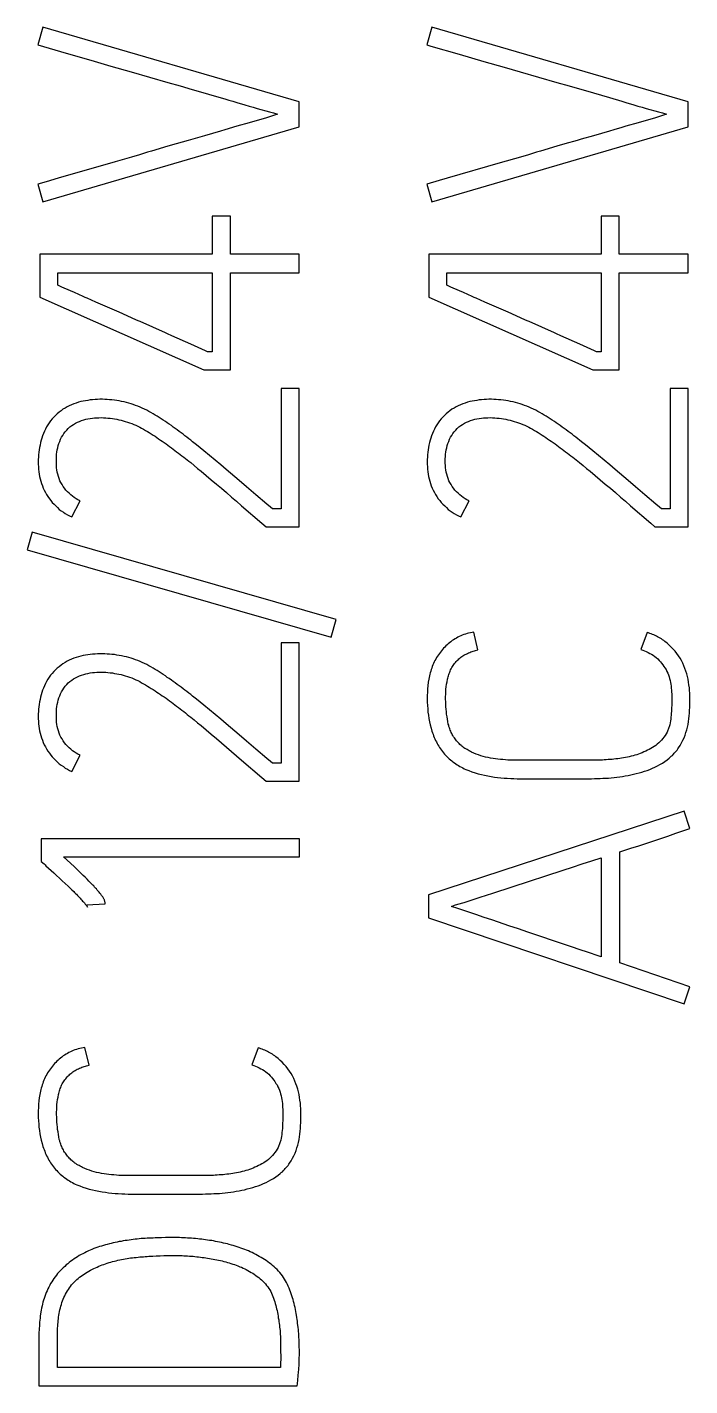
# Model space of a CAD drawing. Extents: x 0 to 594, y 0 to 420.
# Drawn here: x 414.3 to 419.41, y 275.76 to 286.23 of the extents above; entities that cross this region are included whole.
import ezdxf

# ---------------------------------------------------------------- set-up
doc = ezdxf.new("R2010")
doc.units = 0
doc.header["$LTSCALE"] = 32.67
doc.layers.add('15500_BACK_LABELING', color=7, linetype='CONTINUOUS')

msp = doc.modelspace()

# ---------------------------------------------------------------- linework, layer by layer
at = {"layer": '15500_BACK_LABELING', "color": 7, "linetype": 'CONTINUOUS'}
for p, q in [((414.42, 286.228), (414.381, 286.092)), ((416.395, 285.654), (414.42, 286.228)), ((417.42, 286.228), (417.381, 286.092)), ((419.395, 285.654), (417.42, 286.228)), ((414.381, 286.092), (414.6, 286.028)), ((414.6, 286.028), (414.788, 285.973)), ((417.631, 286.019), (417.819, 285.964)), ((414.788, 285.973), (414.944, 285.928)), ((414.944, 285.928), (415.101, 285.883)), ((415.101, 285.883), (415.383, 285.803)), ((417.819, 285.964), (417.976, 285.919)), ((417.976, 285.919), (418.101, 285.883)), ((418.101, 285.883), (418.383, 285.803)), ((415.383, 285.803), (415.477, 285.776)), ((415.477, 285.776), (415.571, 285.749)), ((418.383, 285.803), (418.477, 285.776)), ((418.477, 285.776), (418.54, 285.758)), ((415.571, 285.749), (415.634, 285.731)), ((415.634, 285.731), (415.697, 285.712)), ((415.697, 285.712), (415.759, 285.694)), ((418.54, 285.758), (418.603, 285.74)), ((418.603, 285.74), (418.665, 285.722)), ((418.665, 285.722), (418.728, 285.703)), ((418.728, 285.703), (418.79, 285.685)), ((416.395, 285.46), (416.395, 285.654)), ((419.395, 285.46), (419.395, 285.654)), ((414.42, 284.883), (416.395, 285.46)), ((416.01, 285.492), (415.916, 285.465)), ((416.072, 285.51), (416.01, 285.492)), ((416.135, 285.528), (416.072, 285.51)), ((417.42, 284.883), (419.395, 285.46)), ((419.072, 285.51), (419.01, 285.492)), ((419.135, 285.528), (419.072, 285.51)), ((415.54, 285.356), (415.446, 285.329)), ((415.227, 285.264), (415.164, 285.245)), ((415.258, 285.273), (415.227, 285.264)), ((415.383, 285.31), (415.258, 285.273)), ((415.446, 285.329), (415.383, 285.31)), ((418.227, 285.264), (418.164, 285.245)), ((418.258, 285.273), (418.227, 285.264)), ((418.383, 285.31), (418.258, 285.273)), ((418.446, 285.329), (418.383, 285.31)), ((414.976, 285.191), (414.538, 285.064)), ((415.102, 285.227), (414.976, 285.191)), ((415.164, 285.245), (415.102, 285.227)), ((417.945, 285.182), (417.538, 285.064)), ((418.102, 285.227), (417.945, 285.182)), ((418.164, 285.245), (418.102, 285.227)), ((414.444, 285.037), (414.381, 285.019)), ((414.538, 285.064), (414.444, 285.037)), ((417.475, 285.046), (417.381, 285.019)), ((417.538, 285.064), (417.475, 285.046)), ((414.381, 285.019), (414.42, 284.883)), ((417.381, 285.019), (417.42, 284.883)), ((415.865, 284.772), (415.726, 284.772)), ((415.726, 284.772), (415.726, 284.478)), ((415.865, 284.478), (415.865, 284.772)), ((418.865, 284.772), (418.726, 284.772)), ((418.726, 284.772), (418.726, 284.478)), ((418.865, 284.478), (418.865, 284.772)), ((415.726, 284.478), (414.395, 284.478)), ((414.395, 284.478), (414.395, 284.148)), ((416.395, 284.478), (415.865, 284.478)), ((416.395, 284.336), (416.395, 284.478)), ((418.726, 284.478), (417.395, 284.478)), ((417.395, 284.478), (417.395, 284.148)), ((419.395, 284.478), (418.865, 284.478)), ((419.395, 284.336), (419.395, 284.478)), ((414.534, 284.336), (415.726, 284.336)), ((414.534, 284.239), (414.534, 284.336)), ((415.726, 284.336), (415.726, 283.726)), ((415.865, 284.336), (416.395, 284.336)), ((415.865, 283.587), (415.865, 284.336)), ((417.534, 284.336), (418.726, 284.336)), ((417.534, 284.239), (417.534, 284.336)), ((418.726, 284.336), (418.726, 283.726)), ((418.865, 284.336), (419.395, 284.336)), ((418.865, 283.587), (418.865, 284.336)), ((414.566, 284.225), (414.534, 284.239)), ((414.632, 284.196), (414.566, 284.225)), ((417.566, 284.225), (417.534, 284.239)), ((417.632, 284.196), (417.566, 284.225)), ((414.395, 284.148), (415.66, 283.587)), ((414.664, 284.182), (414.632, 284.196)), ((414.697, 284.168), (414.664, 284.182)), ((414.827, 284.11), (414.795, 284.125)), ((415.007, 284.031), (414.827, 284.11)), ((417.395, 284.148), (418.66, 283.587)), ((417.664, 284.182), (417.632, 284.196)), ((417.697, 284.168), (417.664, 284.182)), ((417.827, 284.11), (417.795, 284.125)), ((418.007, 284.031), (417.827, 284.11)), ((415.365, 283.872), (415.267, 283.915)), ((418.365, 283.872), (418.267, 283.915)), ((415.381, 283.865), (415.365, 283.872)), ((415.414, 283.85), (415.381, 283.865)), ((415.56, 283.785), (415.414, 283.85)), ((418.381, 283.865), (418.365, 283.872)), ((418.414, 283.85), (418.381, 283.865)), ((418.56, 283.785), (418.414, 283.85)), ((415.726, 283.726), (415.69, 283.726)), ((418.726, 283.726), (418.69, 283.726)), ((415.66, 283.587), (415.865, 283.587)), ((418.66, 283.587), (418.865, 283.587)), ((416.395, 283.443), (416.256, 283.443)), ((416.256, 283.443), (416.256, 282.517)), ((416.395, 282.378), (416.395, 283.443)), ((419.395, 283.443), (419.256, 283.443)), ((419.256, 283.443), (419.256, 282.517)), ((419.395, 282.378), (419.395, 283.443)), ((415.603, 283.01), (415.574, 283.033)), ((415.632, 282.986), (415.603, 283.01)), ((415.661, 282.963), (415.632, 282.986)), ((415.704, 282.927), (415.661, 282.963)), ((418.603, 283.01), (418.574, 283.033)), ((418.632, 282.986), (418.603, 283.01)), ((418.661, 282.963), (418.632, 282.986)), ((418.704, 282.927), (418.661, 282.963)), ((415.559, 282.872), (415.586, 282.85)), ((415.586, 282.85), (415.612, 282.828)), ((415.748, 282.891), (415.704, 282.927)), ((415.791, 282.855), (415.748, 282.891)), ((415.833, 282.819), (415.791, 282.855)), ((418.559, 282.872), (418.586, 282.85)), ((418.586, 282.85), (418.612, 282.828)), ((418.748, 282.891), (418.704, 282.927)), ((418.791, 282.855), (418.748, 282.891)), ((418.833, 282.819), (418.791, 282.855)), ((415.612, 282.828), (415.639, 282.806)), ((415.639, 282.806), (415.678, 282.774)), ((415.678, 282.774), (415.717, 282.74)), ((415.717, 282.74), (415.757, 282.707)), ((418.612, 282.828), (418.639, 282.806)), ((418.639, 282.806), (418.678, 282.774)), ((418.678, 282.774), (418.717, 282.74)), ((418.717, 282.74), (418.757, 282.707)), ((415.757, 282.707), (415.796, 282.674)), ((415.796, 282.674), (415.835, 282.641)), ((415.835, 282.641), (415.874, 282.607)), ((416.061, 282.625), (415.99, 282.686)), ((418.757, 282.707), (418.796, 282.674)), ((418.796, 282.674), (418.835, 282.641)), ((418.835, 282.641), (418.874, 282.607)), ((419.061, 282.625), (418.99, 282.686)), ((414.642, 282.453), (414.706, 282.578)), ((415.874, 282.607), (415.913, 282.574)), ((415.913, 282.574), (415.952, 282.54)), ((415.952, 282.54), (416.107, 282.406)), ((416.147, 282.553), (416.061, 282.625)), ((416.175, 282.529), (416.147, 282.553)), ((416.19, 282.517), (416.175, 282.529)), ((417.642, 282.453), (417.706, 282.578)), ((418.874, 282.607), (418.913, 282.574)), ((418.913, 282.574), (418.952, 282.54)), ((418.952, 282.54), (419.107, 282.406)), ((419.147, 282.553), (419.061, 282.625)), ((419.175, 282.529), (419.147, 282.553)), ((419.19, 282.517), (419.175, 282.529)), ((416.256, 282.517), (416.19, 282.517)), ((419.256, 282.517), (419.19, 282.517)), ((414.337, 282.336), (414.298, 282.2)), ((416.681, 281.662), (414.337, 282.336)), ((416.107, 282.406), (416.14, 282.378)), ((416.14, 282.378), (416.395, 282.378)), ((419.107, 282.406), (419.14, 282.378)), ((419.14, 282.378), (419.395, 282.378)), ((414.298, 282.2), (416.642, 281.526)), ((416.642, 281.526), (416.681, 281.662)), ((416.395, 281.482), (416.256, 281.482)), ((416.256, 281.482), (416.256, 280.556)), ((416.395, 280.417), (416.395, 281.482)), ((417.775, 281.429), (417.742, 281.565)), ((419.079, 281.562), (419.032, 281.432)), ((415.603, 281.049), (415.574, 281.072)), ((415.632, 281.025), (415.603, 281.049)), ((415.661, 281.002), (415.632, 281.025)), ((415.704, 280.966), (415.661, 281.002)), ((415.748, 280.93), (415.704, 280.966)), ((415.559, 280.911), (415.586, 280.889)), ((415.586, 280.889), (415.612, 280.867)), ((415.612, 280.867), (415.639, 280.845)), ((415.791, 280.894), (415.748, 280.93)), ((415.833, 280.858), (415.791, 280.894)), ((415.639, 280.845), (415.678, 280.812)), ((415.678, 280.812), (415.717, 280.779)), ((415.717, 280.779), (415.757, 280.746)), ((415.757, 280.746), (415.796, 280.713)), ((415.796, 280.713), (415.835, 280.68)), ((415.835, 280.68), (415.874, 280.646)), ((415.874, 280.646), (415.913, 280.613)), ((416.061, 280.664), (415.99, 280.725)), ((416.147, 280.592), (416.061, 280.664)), ((414.642, 280.492), (414.706, 280.617)), ((415.913, 280.613), (415.952, 280.579)), ((415.952, 280.579), (416.107, 280.445)), ((416.175, 280.568), (416.147, 280.592)), ((416.19, 280.556), (416.175, 280.568)), ((416.256, 280.556), (416.19, 280.556)), ((418.644, 280.578), (418.102, 280.578)), ((416.107, 280.445), (416.14, 280.417)), ((418.102, 280.436), (418.629, 280.436)), ((416.14, 280.417), (416.395, 280.417)), ((419.364, 280.187), (417.392, 279.54)), ((419.409, 280.051), (419.364, 280.187)), ((419.239, 279.994), (419.301, 280.015)), ((416.398, 279.973), (414.406, 279.973)), ((414.406, 279.973), (414.406, 279.798)), ((416.398, 279.834), (416.398, 279.973)), ((418.961, 279.902), (419.008, 279.917)), ((419.008, 279.917), (419.054, 279.932)), ((419.054, 279.932), (419.1, 279.947)), ((419.1, 279.947), (419.162, 279.968)), ((419.162, 279.968), (419.208, 279.983)), ((419.208, 279.983), (419.239, 279.994)), ((414.578, 279.834), (416.398, 279.834)), ((414.632, 279.784), (414.578, 279.834)), ((418.579, 279.779), (418.653, 279.802)), ((418.653, 279.802), (418.726, 279.826)), ((418.726, 279.826), (418.726, 279.063)), ((418.868, 279.873), (418.899, 279.883)), ((418.868, 279.016), (418.868, 279.873)), ((418.899, 279.883), (418.961, 279.902)), ((414.406, 279.798), (414.428, 279.779)), ((414.443, 279.765), (414.503, 279.711)), ((414.503, 279.711), (414.525, 279.691)), ((414.662, 279.756), (414.632, 279.784)), ((414.685, 279.734), (414.662, 279.756)), ((414.707, 279.712), (414.685, 279.734)), ((414.73, 279.69), (414.707, 279.712)), ((418.038, 279.602), (418.431, 279.731)), ((418.431, 279.731), (418.505, 279.755)), ((418.505, 279.755), (418.579, 279.779)), ((414.525, 279.691), (414.547, 279.67)), ((414.547, 279.67), (414.569, 279.649)), ((414.569, 279.649), (414.591, 279.629)), ((414.591, 279.629), (414.613, 279.608)), ((414.613, 279.608), (414.628, 279.594)), ((414.628, 279.594), (414.642, 279.58)), ((414.745, 279.676), (414.73, 279.69)), ((414.76, 279.661), (414.745, 279.676)), ((414.774, 279.646), (414.76, 279.661)), ((417.89, 279.554), (418.038, 279.602)), ((417.392, 279.54), (417.392, 279.363)), ((417.668, 279.483), (417.791, 279.523)), ((417.791, 279.523), (417.89, 279.554)), ((414.758, 279.463), (414.9, 279.471)), ((414.764, 279.446), (414.758, 279.463)), ((417.619, 279.435), (417.57, 279.452)), ((417.619, 279.468), (417.668, 279.483)), ((417.767, 279.386), (417.619, 279.435)), ((417.816, 279.37), (417.767, 279.386)), ((417.392, 279.363), (419.364, 278.7)), ((417.89, 279.345), (417.816, 279.37)), ((418.16, 279.253), (418.087, 279.278)), ((418.259, 279.22), (418.16, 279.253)), ((418.357, 279.187), (418.259, 279.22)), ((418.48, 279.145), (418.357, 279.187)), ((418.579, 279.113), (418.48, 279.145)), ((419.409, 278.833), (418.868, 279.016)), ((419.364, 278.7), (419.409, 278.833)), ((414.775, 278.228), (414.742, 278.364)), ((416.079, 278.361), (416.032, 278.231)), ((415.644, 277.377), (415.102, 277.377)), ((415.102, 277.235), (415.629, 277.235)), ((415.333, 276.898), (415.302, 276.897)), ((415.237, 276.755), (415.266, 276.756)), ((415.266, 276.756), (415.294, 276.758)), ((415.294, 276.758), (415.323, 276.759)), ((414.387, 276.062), (414.389, 275.757)), ((414.531, 275.898), (414.531, 276.117)), ((416.253, 276.04), (416.254, 275.969)), ((416.251, 275.898), (414.531, 275.898)), ((416.386, 275.803), (416.391, 275.865)), ((414.389, 275.757), (416.381, 275.757))]:
    msp.add_line(p, q, dxfattribs=at)
for points in [[(417.381, 286.092), (417.412, 286.083), (417.631, 286.019)], [(415.759, 285.694), (415.822, 285.676), (415.853, 285.666), (415.884, 285.657), (415.915, 285.648), (415.978, 285.629)], [(418.79, 285.685), (418.884, 285.657), (418.915, 285.648), (418.978, 285.629)], [(415.978, 285.629), (416.009, 285.62), (416.041, 285.611), (416.072, 285.602)], [(416.072, 285.602), (416.166, 285.576), (416.197, 285.567), (416.229, 285.557)], [(418.978, 285.629), (419.009, 285.62), (419.041, 285.611), (419.072, 285.602)], [(419.072, 285.602), (419.166, 285.576), (419.197, 285.567), (419.229, 285.557)], [(415.916, 285.465), (415.822, 285.437), (415.79, 285.428)], [(416.229, 285.557), (416.197, 285.547), (416.166, 285.538), (416.135, 285.528)], [(418.884, 285.455), (418.822, 285.437), (418.79, 285.428)], [(419.01, 285.492), (418.916, 285.465), (418.884, 285.455)], [(419.229, 285.557), (419.197, 285.547), (419.166, 285.538), (419.135, 285.528)], [(415.79, 285.428), (415.665, 285.392), (415.54, 285.356)], [(418.571, 285.365), (418.54, 285.356), (418.446, 285.329)], [(418.79, 285.428), (418.665, 285.392), (418.571, 285.365)], [(414.795, 284.125), (414.762, 284.139), (414.746, 284.146), (414.73, 284.153), (414.697, 284.168)], [(417.795, 284.125), (417.762, 284.139), (417.746, 284.146), (417.73, 284.153), (417.697, 284.168)], [(415.267, 283.915), (415.17, 283.959), (415.153, 283.966), (415.137, 283.973), (415.007, 284.031)], [(418.267, 283.915), (418.17, 283.959), (418.153, 283.966), (418.137, 283.973), (418.007, 284.031)], [(415.69, 283.726), (415.674, 283.734), (415.56, 283.785)], [(418.69, 283.726), (418.674, 283.734), (418.56, 283.785)], [(415.574, 283.033), (415.559, 283.045), (415.545, 283.056), (415.53, 283.068), (415.515, 283.079), (415.5, 283.091), (415.485, 283.102), (415.47, 283.113), (415.455, 283.124), (415.44, 283.135), (415.425, 283.146), (415.41, 283.157), (415.394, 283.168), (415.379, 283.178), (415.364, 283.189), (415.348, 283.199), (415.332, 283.21), (415.317, 283.22), (415.301, 283.23), (415.285, 283.239), (415.269, 283.249), (415.253, 283.258), (415.236, 283.267), (415.22, 283.276), (415.203, 283.284), (415.186, 283.292), (415.169, 283.3), (415.152, 283.307), (415.134, 283.313), (415.116, 283.32), (415.099, 283.326), (415.081, 283.331), (415.063, 283.336), (415.045, 283.34), (415.026, 283.344), (415.008, 283.348), (414.989, 283.351), (414.971, 283.353), (414.952, 283.355), (414.934, 283.357), (414.915, 283.359), (414.896, 283.359), (414.878, 283.36), (414.859, 283.36), (414.84, 283.359), (414.822, 283.358), (414.803, 283.357), (414.785, 283.355), (414.766, 283.352), (414.748, 283.349), (414.729, 283.346), (414.711, 283.342), (414.693, 283.337), (414.675, 283.331), (414.657, 283.325), (414.64, 283.318), (414.623, 283.31), (414.606, 283.302), (414.59, 283.293), (414.574, 283.283), (414.559, 283.272), (414.544, 283.261), (414.53, 283.248), (414.516, 283.236), (414.503, 283.223), (414.49, 283.209), (414.478, 283.194), (414.467, 283.179), (414.457, 283.164), (414.448, 283.147), (414.439, 283.131), (414.431, 283.114), (414.424, 283.097), (414.417, 283.079), (414.411, 283.061), (414.406, 283.044), (414.401, 283.026), (414.397, 283.007), (414.393, 282.989), (414.39, 282.971), (414.388, 282.952), (414.386, 282.933), (414.385, 282.915), (414.384, 282.896), (414.384, 282.877), (414.384, 282.859), (414.385, 282.84), (414.386, 282.821), (414.388, 282.802), (414.391, 282.784), (414.394, 282.765), (414.398, 282.747), (414.403, 282.729), (414.409, 282.711), (414.415, 282.693), (414.422, 282.676), (414.43, 282.659), (414.439, 282.642), (414.448, 282.626), (414.458, 282.61), (414.469, 282.594), (414.48, 282.579), (414.492, 282.565), (414.505, 282.551), (414.518, 282.538), (414.532, 282.525), (414.546, 282.512), (414.561, 282.501), (414.577, 282.49), (414.592, 282.479), (414.608, 282.47), (414.625, 282.461), (414.642, 282.453)], [(418.574, 283.033), (418.559, 283.045), (418.545, 283.056), (418.53, 283.068), (418.515, 283.079), (418.5, 283.091), (418.485, 283.102), (418.47, 283.113), (418.455, 283.124), (418.44, 283.135), (418.425, 283.146), (418.41, 283.157), (418.394, 283.168), (418.379, 283.178), (418.364, 283.189), (418.348, 283.199), (418.332, 283.21), (418.317, 283.22), (418.301, 283.23), (418.285, 283.239), (418.269, 283.249), (418.253, 283.258), (418.236, 283.267), (418.22, 283.276), (418.203, 283.284), (418.186, 283.292), (418.169, 283.3), (418.152, 283.307), (418.134, 283.313), (418.116, 283.32), (418.099, 283.326), (418.081, 283.331), (418.063, 283.336), (418.045, 283.34), (418.026, 283.344), (418.008, 283.348), (417.989, 283.351), (417.971, 283.353), (417.952, 283.355), (417.934, 283.357), (417.915, 283.359), (417.896, 283.359), (417.878, 283.36), (417.859, 283.36), (417.84, 283.359), (417.822, 283.358), (417.803, 283.357), (417.785, 283.355), (417.766, 283.352), (417.748, 283.349), (417.729, 283.346), (417.711, 283.342), (417.693, 283.337), (417.675, 283.331), (417.657, 283.325), (417.64, 283.318), (417.623, 283.31), (417.606, 283.302), (417.59, 283.293), (417.574, 283.283), (417.559, 283.272), (417.544, 283.261), (417.53, 283.248), (417.516, 283.236), (417.503, 283.223), (417.49, 283.209), (417.478, 283.194), (417.467, 283.179), (417.457, 283.164), (417.448, 283.147), (417.439, 283.131), (417.431, 283.114), (417.424, 283.097), (417.417, 283.079), (417.411, 283.061), (417.406, 283.044), (417.401, 283.026), (417.397, 283.007), (417.393, 282.989), (417.39, 282.971), (417.388, 282.952), (417.386, 282.933), (417.385, 282.915), (417.384, 282.896), (417.384, 282.877), (417.384, 282.859), (417.385, 282.84), (417.386, 282.821), (417.388, 282.802), (417.391, 282.784), (417.394, 282.765), (417.398, 282.747), (417.403, 282.729), (417.409, 282.711), (417.415, 282.693), (417.422, 282.676), (417.43, 282.659), (417.439, 282.642), (417.448, 282.626), (417.458, 282.61), (417.469, 282.594), (417.48, 282.579), (417.492, 282.565), (417.505, 282.551), (417.518, 282.538), (417.532, 282.525), (417.546, 282.512), (417.561, 282.501), (417.577, 282.49), (417.592, 282.479), (417.608, 282.47), (417.625, 282.461), (417.642, 282.453)], [(414.706, 282.578), (414.69, 282.585), (414.675, 282.594), (414.661, 282.603), (414.647, 282.613), (414.634, 282.624), (414.621, 282.636), (414.608, 282.648), (414.597, 282.661), (414.586, 282.674), (414.576, 282.688), (414.567, 282.703), (414.558, 282.718), (414.551, 282.733), (414.544, 282.749), (414.539, 282.765), (414.534, 282.782), (414.53, 282.799), (414.527, 282.816), (414.525, 282.833), (414.524, 282.85), (414.523, 282.867), (414.523, 282.884), (414.523, 282.902), (414.524, 282.919), (414.525, 282.936), (414.527, 282.953), (414.53, 282.97), (414.534, 282.987), (414.538, 283.003), (414.543, 283.02), (414.549, 283.036), (414.556, 283.052), (414.563, 283.067), (414.572, 283.082), (414.581, 283.097), (414.592, 283.11), (414.603, 283.123), (414.615, 283.135), (414.628, 283.147), (414.642, 283.157), (414.656, 283.167), (414.671, 283.176), (414.686, 283.183), (414.702, 283.19), (414.718, 283.196), (414.734, 283.201), (414.751, 283.206), (414.767, 283.209), (414.784, 283.212), (414.801, 283.215), (414.818, 283.217), (414.835, 283.218), (414.852, 283.218), (414.87, 283.219), (414.887, 283.218), (414.904, 283.217), (414.921, 283.216), (414.938, 283.214), (414.955, 283.212), (414.972, 283.209), (414.989, 283.206), (415.005, 283.203), (415.022, 283.199), (415.039, 283.195), (415.055, 283.19), (415.072, 283.185), (415.088, 283.18), (415.104, 283.174), (415.12, 283.167), (415.136, 283.16), (415.151, 283.153), (415.166, 283.145), (415.181, 283.137), (415.196, 283.129), (415.211, 283.12), (415.226, 283.112), (415.24, 283.103), (415.255, 283.093), (415.269, 283.084), (415.284, 283.075), (415.298, 283.065), (415.312, 283.056), (415.326, 283.046), (415.34, 283.037), (415.355, 283.027), (415.369, 283.017), (415.382, 283.007), (415.396, 282.997), (415.41, 282.987), (415.424, 282.977), (415.438, 282.966), (415.451, 282.956), (415.465, 282.946), (415.479, 282.935), (415.492, 282.925), (415.506, 282.914), (415.519, 282.904), (415.533, 282.893), (415.546, 282.883), (415.559, 282.872)], [(417.706, 282.578), (417.69, 282.585), (417.675, 282.594), (417.661, 282.603), (417.647, 282.613), (417.634, 282.624), (417.621, 282.636), (417.608, 282.648), (417.597, 282.661), (417.586, 282.674), (417.576, 282.688), (417.567, 282.703), (417.558, 282.718), (417.551, 282.733), (417.544, 282.749), (417.539, 282.765), (417.534, 282.782), (417.53, 282.799), (417.527, 282.816), (417.525, 282.833), (417.524, 282.85), (417.523, 282.867), (417.523, 282.884), (417.523, 282.902), (417.524, 282.919), (417.525, 282.936), (417.527, 282.953), (417.53, 282.97), (417.534, 282.987), (417.538, 283.003), (417.543, 283.02), (417.549, 283.036), (417.556, 283.052), (417.563, 283.067), (417.572, 283.082), (417.581, 283.097), (417.592, 283.11), (417.603, 283.123), (417.615, 283.135), (417.628, 283.147), (417.642, 283.157), (417.656, 283.167), (417.671, 283.176), (417.686, 283.183), (417.702, 283.19), (417.718, 283.196), (417.734, 283.201), (417.751, 283.206), (417.767, 283.209), (417.784, 283.212), (417.801, 283.215), (417.818, 283.217), (417.835, 283.218), (417.852, 283.218), (417.87, 283.219), (417.887, 283.218), (417.904, 283.217), (417.921, 283.216), (417.938, 283.214), (417.955, 283.212), (417.972, 283.209), (417.989, 283.206), (418.005, 283.203), (418.022, 283.199), (418.039, 283.195), (418.055, 283.19), (418.072, 283.185), (418.088, 283.18), (418.104, 283.174), (418.12, 283.167), (418.136, 283.16), (418.151, 283.153), (418.166, 283.145), (418.181, 283.137), (418.196, 283.129), (418.211, 283.12), (418.226, 283.112), (418.24, 283.103), (418.255, 283.093), (418.269, 283.084), (418.284, 283.075), (418.298, 283.065), (418.312, 283.056), (418.326, 283.046), (418.34, 283.037), (418.355, 283.027), (418.369, 283.017), (418.382, 283.007), (418.396, 282.997), (418.41, 282.987), (418.424, 282.977), (418.438, 282.966), (418.451, 282.956), (418.465, 282.946), (418.479, 282.935), (418.492, 282.925), (418.506, 282.914), (418.519, 282.904), (418.533, 282.893), (418.546, 282.883), (418.559, 282.872)], [(415.99, 282.686), (415.933, 282.734), (415.833, 282.819)], [(418.99, 282.686), (418.933, 282.734), (418.833, 282.819)], [(417.742, 281.565), (417.729, 281.563), (417.716, 281.561), (417.703, 281.558), (417.691, 281.555), (417.679, 281.551), (417.666, 281.547), (417.654, 281.542), (417.643, 281.537), (417.631, 281.532), (417.62, 281.526), (417.609, 281.52), (417.598, 281.514), (417.587, 281.507), (417.576, 281.5), (417.566, 281.492), (417.556, 281.484), (417.546, 281.476), (417.537, 281.468), (417.527, 281.459), (417.518, 281.45), (417.509, 281.441), (417.501, 281.431), (417.493, 281.421), (417.485, 281.411), (417.477, 281.401), (417.47, 281.391), (417.463, 281.38), (417.456, 281.369), (417.449, 281.358), (417.443, 281.347), (417.437, 281.336), (417.432, 281.324), (417.427, 281.313), (417.422, 281.301), (417.418, 281.289), (417.413, 281.277), (417.41, 281.265), (417.406, 281.253), (417.403, 281.241), (417.4, 281.229), (417.398, 281.216), (417.395, 281.204), (417.391, 281.179), (417.388, 281.153), (417.386, 281.128), (417.385, 281.102), (417.384, 281.077), (417.384, 281.051), (417.384, 281.026), (417.385, 281), (417.387, 280.975), (417.389, 280.95), (417.392, 280.925), (417.396, 280.9), (417.401, 280.875), (417.406, 280.85), (417.413, 280.826), (417.42, 280.802), (417.424, 280.79), (417.428, 280.778), (417.433, 280.766), (417.438, 280.754), (417.443, 280.742), (417.448, 280.731), (417.454, 280.72), (417.459, 280.708), (417.466, 280.697), (417.472, 280.686), (417.479, 280.676), (417.486, 280.665), (417.494, 280.655), (417.501, 280.645), (417.509, 280.635), (417.517, 280.625), (417.526, 280.616), (417.535, 280.606), (417.544, 280.598), (417.553, 280.589), (417.563, 280.581), (417.572, 280.573), (417.582, 280.565), (417.593, 280.557), (417.603, 280.55), (417.614, 280.543), (417.625, 280.537), (417.636, 280.53), (417.647, 280.524), (417.658, 280.519), (417.669, 280.513), (417.681, 280.508), (417.704, 280.498), (417.728, 280.489), (417.752, 280.481), (417.776, 280.474), (417.801, 280.468), (417.826, 280.462), (417.851, 280.457), (417.876, 280.453), (417.901, 280.449), (417.926, 280.446), (417.951, 280.443), (417.976, 280.441), (418.001, 280.439), (418.027, 280.438), (418.052, 280.437), (418.077, 280.436), (418.102, 280.436)], [(418.629, 280.436), (418.651, 280.436), (418.673, 280.437), (418.695, 280.437), (418.716, 280.438), (418.738, 280.439), (418.76, 280.44), (418.782, 280.441), (418.803, 280.443), (418.825, 280.445), (418.846, 280.447), (418.868, 280.45), (418.89, 280.453), (418.911, 280.457), (418.932, 280.46), (418.954, 280.465), (418.975, 280.47), (418.996, 280.475), (419.017, 280.48), (419.038, 280.486), (419.059, 280.493), (419.079, 280.5), (419.1, 280.508), (419.12, 280.516), (419.14, 280.525), (419.159, 280.535), (419.178, 280.545), (419.197, 280.556), (419.215, 280.568), (419.233, 280.581), (419.25, 280.594), (419.258, 280.601), (419.266, 280.609), (419.274, 280.616), (419.282, 280.624), (419.289, 280.632), (419.296, 280.64), (419.303, 280.649), (419.31, 280.657), (419.316, 280.666), (419.322, 280.675), (419.334, 280.693), (419.345, 280.712), (419.355, 280.732), (419.364, 280.751), (419.372, 280.772), (419.379, 280.792), (419.385, 280.813), (419.391, 280.834), (419.396, 280.855), (419.399, 280.877), (419.402, 280.898), (419.404, 280.92), (419.406, 280.941), (419.407, 280.963), (419.408, 280.985), (419.408, 281.007), (419.409, 281.028), (419.409, 281.05), (419.409, 281.072), (419.408, 281.094), (419.407, 281.116), (419.405, 281.137), (419.402, 281.159), (419.399, 281.181), (419.395, 281.202), (419.39, 281.224), (419.385, 281.245), (419.379, 281.266), (419.371, 281.286), (419.363, 281.306), (419.354, 281.326), (419.344, 281.346), (419.333, 281.365), (419.321, 281.383), (419.308, 281.401), (419.295, 281.418), (419.28, 281.435), (419.265, 281.451), (419.249, 281.466), (419.233, 281.481), (419.216, 281.494), (419.207, 281.501), (419.198, 281.507), (419.189, 281.513), (419.18, 281.519), (419.17, 281.524), (419.16, 281.53), (419.151, 281.535), (419.141, 281.539), (419.131, 281.544), (419.121, 281.548), (419.11, 281.552), (419.1, 281.556), (419.089, 281.559), (419.079, 281.562)], [(415.574, 281.072), (415.559, 281.084), (415.545, 281.095), (415.53, 281.107), (415.515, 281.118), (415.5, 281.129), (415.485, 281.141), (415.47, 281.152), (415.455, 281.163), (415.44, 281.174), (415.425, 281.185), (415.41, 281.196), (415.394, 281.207), (415.379, 281.217), (415.364, 281.228), (415.348, 281.238), (415.332, 281.249), (415.317, 281.259), (415.301, 281.269), (415.285, 281.278), (415.269, 281.288), (415.253, 281.297), (415.236, 281.306), (415.22, 281.315), (415.203, 281.323), (415.186, 281.331), (415.169, 281.338), (415.152, 281.346), (415.134, 281.352), (415.116, 281.359), (415.099, 281.364), (415.081, 281.37), (415.063, 281.375), (415.045, 281.379), (415.026, 281.383), (415.008, 281.386), (414.989, 281.389), (414.971, 281.392), (414.952, 281.394), (414.934, 281.396), (414.915, 281.397), (414.896, 281.398), (414.878, 281.399), (414.859, 281.399), (414.84, 281.398), (414.822, 281.397), (414.803, 281.396), (414.785, 281.394), (414.766, 281.391), (414.748, 281.388), (414.729, 281.385), (414.711, 281.38), (414.693, 281.376), (414.675, 281.37), (414.657, 281.364), (414.64, 281.357), (414.623, 281.349), (414.606, 281.341), (414.59, 281.332), (414.574, 281.322), (414.559, 281.311), (414.544, 281.299), (414.53, 281.287), (414.516, 281.275), (414.503, 281.261), (414.49, 281.248), (414.478, 281.233), (414.467, 281.218), (414.457, 281.202), (414.448, 281.186), (414.439, 281.17), (414.431, 281.153), (414.424, 281.135), (414.417, 281.118), (414.411, 281.1), (414.406, 281.082), (414.401, 281.064), (414.397, 281.046), (414.393, 281.028), (414.39, 281.009), (414.388, 280.991), (414.386, 280.972), (414.385, 280.954), (414.384, 280.935), (414.384, 280.916), (414.384, 280.897), (414.385, 280.879), (414.386, 280.86), (414.388, 280.841), (414.391, 280.822), (414.394, 280.804), (414.398, 280.786), (414.403, 280.768), (414.409, 280.75), (414.415, 280.732), (414.422, 280.715), (414.43, 280.698), (414.439, 280.681), (414.448, 280.665), (414.458, 280.649), (414.469, 280.633), (414.48, 280.618), (414.492, 280.604), (414.505, 280.59), (414.518, 280.576), (414.532, 280.564), (414.546, 280.551), (414.561, 280.54), (414.577, 280.529), (414.592, 280.518), (414.608, 280.509), (414.625, 280.5), (414.642, 280.492)], [(418.102, 280.578), (418.083, 280.578), (418.064, 280.578), (418.044, 280.579), (418.025, 280.579), (418.006, 280.58), (417.987, 280.581), (417.967, 280.583), (417.948, 280.585), (417.929, 280.587), (417.91, 280.589), (417.891, 280.592), (417.872, 280.595), (417.853, 280.599), (417.834, 280.603), (417.815, 280.608), (417.797, 280.613), (417.778, 280.619), (417.76, 280.626), (417.742, 280.633), (417.725, 280.641), (417.716, 280.646), (417.707, 280.65), (417.699, 280.655), (417.691, 280.66), (417.682, 280.665), (417.674, 280.67), (417.666, 280.675), (417.659, 280.681), (417.651, 280.687), (417.644, 280.693), (417.636, 280.7), (417.629, 280.707), (417.623, 280.714), (417.616, 280.721), (417.61, 280.728), (417.604, 280.736), (417.598, 280.743), (417.593, 280.751), (417.587, 280.759), (417.582, 280.768), (417.577, 280.776), (417.573, 280.784), (417.569, 280.793), (417.565, 280.802), (417.561, 280.811), (417.557, 280.82), (417.554, 280.829), (417.551, 280.838), (417.549, 280.848), (417.546, 280.857), (417.542, 280.876), (417.539, 280.895), (417.536, 280.914), (417.533, 280.933), (417.531, 280.952), (417.529, 280.971), (417.528, 280.991), (417.526, 281.01), (417.526, 281.029), (417.525, 281.048), (417.525, 281.068), (417.526, 281.087), (417.527, 281.106), (417.528, 281.126), (417.53, 281.145), (417.532, 281.164), (417.536, 281.183), (417.54, 281.202), (417.542, 281.211), (417.544, 281.221), (417.547, 281.23), (417.55, 281.239), (417.553, 281.248), (417.557, 281.257), (417.56, 281.266), (417.564, 281.275), (417.569, 281.284), (417.573, 281.292), (417.578, 281.301), (417.583, 281.309), (417.589, 281.317), (417.595, 281.324), (417.601, 281.332), (417.607, 281.339), (417.614, 281.346), (417.621, 281.353), (417.628, 281.359), (417.635, 281.366), (417.643, 281.372), (417.651, 281.377), (417.659, 281.382), (417.667, 281.388), (417.676, 281.392), (417.684, 281.397), (417.693, 281.401), (417.702, 281.405), (417.711, 281.409), (417.72, 281.413), (417.729, 281.416), (417.738, 281.419), (417.747, 281.422), (417.756, 281.425), (417.775, 281.429)], [(419.032, 281.432), (419.046, 281.427), (419.06, 281.422), (419.073, 281.416), (419.087, 281.409), (419.1, 281.402), (419.113, 281.395), (419.126, 281.387), (419.138, 281.378), (419.149, 281.369), (419.161, 281.359), (419.171, 281.348), (419.182, 281.337), (419.191, 281.326), (419.201, 281.314), (419.209, 281.302), (419.217, 281.29), (419.225, 281.277), (419.232, 281.263), (419.238, 281.25), (419.244, 281.236), (419.249, 281.222), (419.253, 281.208), (419.257, 281.193), (419.26, 281.178), (419.262, 281.164), (419.264, 281.149), (419.266, 281.134), (419.267, 281.119), (419.268, 281.104), (419.269, 281.089), (419.27, 281.074), (419.27, 281.059), (419.27, 281.044), (419.27, 281.03), (419.27, 281.015), (419.269, 281), (419.268, 280.985), (419.268, 280.97), (419.267, 280.955), (419.266, 280.94), (419.265, 280.925), (419.263, 280.91), (419.262, 280.895), (419.259, 280.881), (419.257, 280.866), (419.254, 280.851), (419.252, 280.844), (419.25, 280.837), (419.247, 280.83), (419.245, 280.823), (419.242, 280.816), (419.239, 280.809), (419.233, 280.795), (419.225, 280.782), (419.218, 280.769), (419.209, 280.757), (419.2, 280.745), (419.19, 280.734), (419.18, 280.723), (419.169, 280.712), (419.158, 280.703), (419.146, 280.693), (419.134, 280.685), (419.122, 280.676), (419.109, 280.669), (419.096, 280.662), (419.082, 280.655), (419.069, 280.648), (419.055, 280.642), (419.041, 280.636), (419.027, 280.631), (419.013, 280.626), (418.999, 280.621), (418.985, 280.617), (418.971, 280.613), (418.956, 280.609), (418.942, 280.605), (418.927, 280.602), (418.912, 280.599), (418.898, 280.597), (418.883, 280.594), (418.868, 280.592), (418.853, 280.59), (418.838, 280.588), (418.823, 280.587), (418.809, 280.585), (418.794, 280.584), (418.779, 280.583), (418.764, 280.582), (418.749, 280.581), (418.734, 280.58), (418.719, 280.579), (418.704, 280.579), (418.689, 280.578), (418.674, 280.578), (418.659, 280.578), (418.644, 280.578)], [(414.706, 280.617), (414.69, 280.624), (414.675, 280.633), (414.661, 280.642), (414.647, 280.652), (414.634, 280.663), (414.621, 280.675), (414.608, 280.687), (414.597, 280.7), (414.586, 280.713), (414.576, 280.727), (414.567, 280.742), (414.558, 280.757), (414.551, 280.772), (414.544, 280.788), (414.539, 280.804), (414.534, 280.821), (414.53, 280.838), (414.527, 280.855), (414.525, 280.872), (414.524, 280.889), (414.523, 280.906), (414.523, 280.923), (414.523, 280.941), (414.524, 280.958), (414.525, 280.975), (414.527, 280.992), (414.53, 281.009), (414.534, 281.026), (414.538, 281.042), (414.543, 281.059), (414.549, 281.075), (414.556, 281.091), (414.563, 281.106), (414.572, 281.121), (414.581, 281.135), (414.592, 281.149), (414.603, 281.162), (414.615, 281.174), (414.628, 281.186), (414.642, 281.196), (414.656, 281.206), (414.671, 281.214), (414.686, 281.222), (414.702, 281.229), (414.718, 281.235), (414.734, 281.24), (414.751, 281.245), (414.767, 281.248), (414.784, 281.251), (414.801, 281.254), (414.818, 281.255), (414.835, 281.257), (414.852, 281.257), (414.87, 281.257), (414.887, 281.257), (414.904, 281.256), (414.921, 281.255), (414.938, 281.253), (414.955, 281.251), (414.972, 281.248), (414.989, 281.245), (415.005, 281.242), (415.022, 281.238), (415.039, 281.234), (415.055, 281.229), (415.072, 281.224), (415.088, 281.219), (415.104, 281.213), (415.12, 281.206), (415.136, 281.199), (415.151, 281.192), (415.166, 281.184), (415.181, 281.176), (415.196, 281.168), (415.211, 281.159), (415.226, 281.15), (415.24, 281.141), (415.255, 281.132), (415.269, 281.123), (415.284, 281.114), (415.298, 281.104), (415.312, 281.095), (415.326, 281.085), (415.34, 281.075), (415.355, 281.066), (415.369, 281.056), (415.382, 281.046), (415.396, 281.036), (415.41, 281.026), (415.424, 281.016), (415.438, 281.005), (415.451, 280.995), (415.465, 280.985), (415.479, 280.974), (415.492, 280.964), (415.506, 280.953), (415.519, 280.943), (415.533, 280.932), (415.546, 280.921), (415.559, 280.911)], [(415.99, 280.725), (415.933, 280.773), (415.833, 280.858)], [(419.301, 280.015), (419.316, 280.021), (419.331, 280.026), (419.347, 280.031), (419.362, 280.036), (419.378, 280.041), (419.393, 280.046), (419.409, 280.051)], [(414.428, 279.779), (414.436, 279.772), (414.443, 279.765)], [(414.9, 279.471), (414.9, 279.474), (414.9, 279.476), (414.899, 279.481), (414.898, 279.486), (414.897, 279.492), (414.895, 279.497), (414.894, 279.502), (414.892, 279.506), (414.889, 279.511), (414.887, 279.516), (414.884, 279.52), (414.881, 279.525), (414.878, 279.529), (414.872, 279.537), (414.866, 279.546), (414.859, 279.554), (414.853, 279.562), (414.846, 279.57), (414.839, 279.578), (414.832, 279.586), (414.825, 279.593), (414.818, 279.601), (414.811, 279.609), (414.804, 279.616), (414.796, 279.624), (414.789, 279.631), (414.774, 279.646)], [(414.642, 279.58), (414.657, 279.566), (414.664, 279.559), (414.671, 279.552), (414.678, 279.545), (414.685, 279.537), (414.692, 279.53), (414.699, 279.523), (414.706, 279.516), (414.713, 279.508), (414.719, 279.501), (414.726, 279.493), (414.733, 279.486), (414.739, 279.478), (414.746, 279.47), (414.752, 279.462), (414.755, 279.458), (414.758, 279.454), (414.761, 279.45), (414.764, 279.446)], [(417.57, 279.452), (417.594, 279.46), (417.619, 279.468)], [(418.087, 279.278), (418.013, 279.303), (417.89, 279.345)], [(418.726, 279.063), (418.603, 279.104), (418.579, 279.113)], [(414.742, 278.364), (414.729, 278.362), (414.716, 278.36), (414.703, 278.357), (414.691, 278.354), (414.679, 278.35), (414.666, 278.346), (414.654, 278.341), (414.643, 278.336), (414.631, 278.331), (414.62, 278.325), (414.609, 278.319), (414.598, 278.313), (414.587, 278.306), (414.576, 278.299), (414.566, 278.291), (414.556, 278.283), (414.546, 278.275), (414.537, 278.267), (414.527, 278.258), (414.518, 278.249), (414.509, 278.24), (414.501, 278.23), (414.493, 278.22), (414.485, 278.21), (414.477, 278.2), (414.47, 278.19), (414.463, 278.179), (414.456, 278.168), (414.449, 278.157), (414.443, 278.146), (414.437, 278.135), (414.432, 278.123), (414.427, 278.112), (414.422, 278.1), (414.418, 278.088), (414.413, 278.076), (414.41, 278.064), (414.406, 278.052), (414.403, 278.04), (414.4, 278.027), (414.398, 278.015), (414.395, 278.003), (414.391, 277.977), (414.388, 277.952), (414.386, 277.927), (414.385, 277.901), (414.384, 277.876), (414.384, 277.85), (414.384, 277.825), (414.385, 277.799), (414.387, 277.774), (414.389, 277.749), (414.392, 277.724), (414.396, 277.699), (414.401, 277.674), (414.406, 277.649), (414.413, 277.625), (414.42, 277.601), (414.424, 277.588), (414.428, 277.577), (414.433, 277.565), (414.438, 277.553), (414.443, 277.541), (414.448, 277.53), (414.454, 277.518), (414.459, 277.507), (414.466, 277.496), (414.472, 277.485), (414.479, 277.475), (414.486, 277.464), (414.494, 277.454), (414.501, 277.444), (414.509, 277.434), (414.517, 277.424), (414.526, 277.415), (414.535, 277.405), (414.544, 277.396), (414.553, 277.388), (414.563, 277.38), (414.572, 277.372), (414.582, 277.364), (414.593, 277.356), (414.603, 277.349), (414.614, 277.342), (414.625, 277.336), (414.636, 277.329), (414.647, 277.323), (414.658, 277.317), (414.669, 277.312), (414.681, 277.307), (414.704, 277.297), (414.728, 277.288), (414.752, 277.28), (414.776, 277.273), (414.801, 277.266), (414.826, 277.261), (414.851, 277.256), (414.876, 277.252), (414.901, 277.248), (414.926, 277.245), (414.951, 277.242), (414.976, 277.24), (415.001, 277.238), (415.027, 277.237), (415.052, 277.236), (415.077, 277.235), (415.102, 277.235)], [(415.629, 277.235), (415.651, 277.235), (415.673, 277.236), (415.695, 277.236), (415.716, 277.237), (415.738, 277.238), (415.76, 277.239), (415.782, 277.24), (415.803, 277.242), (415.825, 277.244), (415.846, 277.246), (415.868, 277.249), (415.89, 277.252), (415.911, 277.256), (415.932, 277.259), (415.954, 277.264), (415.975, 277.268), (415.996, 277.274), (416.017, 277.279), (416.038, 277.285), (416.059, 277.292), (416.079, 277.299), (416.1, 277.307), (416.12, 277.315), (416.14, 277.324), (416.159, 277.334), (416.178, 277.344), (416.197, 277.355), (416.215, 277.367), (416.233, 277.38), (416.25, 277.393), (416.258, 277.4), (416.266, 277.407), (416.274, 277.415), (416.282, 277.423), (416.289, 277.431), (416.296, 277.439), (416.303, 277.447), (416.31, 277.456), (416.316, 277.465), (416.322, 277.474), (416.334, 277.492), (416.345, 277.511), (416.355, 277.53), (416.364, 277.55), (416.372, 277.57), (416.379, 277.591), (416.385, 277.612), (416.391, 277.633), (416.396, 277.654), (416.399, 277.675), (416.402, 277.697), (416.404, 277.719), (416.406, 277.74), (416.407, 277.762), (416.408, 277.784), (416.408, 277.806), (416.409, 277.827), (416.409, 277.849), (416.409, 277.871), (416.408, 277.893), (416.407, 277.915), (416.405, 277.936), (416.402, 277.958), (416.399, 277.98), (416.395, 278.001), (416.39, 278.023), (416.385, 278.044), (416.379, 278.065), (416.371, 278.085), (416.363, 278.105), (416.354, 278.125), (416.344, 278.145), (416.333, 278.164), (416.321, 278.182), (416.308, 278.2), (416.295, 278.217), (416.28, 278.234), (416.265, 278.25), (416.249, 278.265), (416.233, 278.279), (416.216, 278.293), (416.207, 278.299), (416.198, 278.306), (416.189, 278.312), (416.18, 278.318), (416.17, 278.323), (416.16, 278.328), (416.151, 278.333), (416.141, 278.338), (416.131, 278.343), (416.121, 278.347), (416.11, 278.351), (416.1, 278.355), (416.089, 278.358), (416.079, 278.361)], [(416.032, 278.231), (416.046, 278.226), (416.06, 278.22), (416.073, 278.214), (416.087, 278.208), (416.1, 278.201), (416.113, 278.194), (416.126, 278.186), (416.138, 278.177), (416.149, 278.168), (416.161, 278.158), (416.171, 278.147), (416.182, 278.136), (416.191, 278.125), (416.201, 278.113), (416.209, 278.101), (416.217, 278.088), (416.225, 278.076), (416.232, 278.062), (416.238, 278.049), (416.244, 278.035), (416.249, 278.021), (416.253, 278.006), (416.257, 277.992), (416.26, 277.977), (416.262, 277.963), (416.264, 277.948), (416.266, 277.933), (416.267, 277.918), (416.268, 277.903), (416.269, 277.888), (416.27, 277.873), (416.27, 277.858), (416.27, 277.843), (416.27, 277.828), (416.27, 277.813), (416.269, 277.799), (416.268, 277.784), (416.268, 277.769), (416.267, 277.754), (416.266, 277.739), (416.265, 277.724), (416.263, 277.709), (416.262, 277.694), (416.259, 277.679), (416.257, 277.665), (416.254, 277.65), (416.252, 277.643), (416.25, 277.636), (416.247, 277.629), (416.245, 277.622), (416.242, 277.615), (416.239, 277.608), (416.233, 277.594), (416.225, 277.581), (416.218, 277.568), (416.209, 277.556), (416.2, 277.544), (416.19, 277.533), (416.18, 277.522), (416.169, 277.511), (416.158, 277.502), (416.146, 277.492), (416.134, 277.484), (416.122, 277.475), (416.109, 277.468), (416.096, 277.46), (416.082, 277.454), (416.069, 277.447), (416.055, 277.441), (416.041, 277.435), (416.027, 277.43), (416.013, 277.425), (415.999, 277.42), (415.985, 277.416), (415.971, 277.411), (415.956, 277.408), (415.942, 277.404), (415.927, 277.401), (415.912, 277.398), (415.898, 277.395), (415.883, 277.393), (415.868, 277.391), (415.853, 277.389), (415.838, 277.387), (415.823, 277.385), (415.809, 277.384), (415.794, 277.383), (415.779, 277.382), (415.764, 277.381), (415.749, 277.38), (415.734, 277.379), (415.719, 277.378), (415.704, 277.378), (415.689, 277.377), (415.674, 277.377), (415.659, 277.377), (415.644, 277.377)], [(415.102, 277.377), (415.083, 277.377), (415.064, 277.377), (415.044, 277.378), (415.025, 277.378), (415.006, 277.379), (414.987, 277.38), (414.967, 277.382), (414.948, 277.384), (414.929, 277.386), (414.91, 277.388), (414.891, 277.391), (414.872, 277.394), (414.853, 277.398), (414.834, 277.402), (414.815, 277.407), (414.797, 277.412), (414.778, 277.418), (414.76, 277.425), (414.742, 277.432), (414.725, 277.44), (414.716, 277.444), (414.707, 277.449), (414.699, 277.454), (414.691, 277.458), (414.682, 277.463), (414.674, 277.469), (414.666, 277.474), (414.659, 277.48), (414.651, 277.486), (414.644, 277.492), (414.636, 277.499), (414.629, 277.506), (414.623, 277.512), (414.616, 277.52), (414.61, 277.527), (414.604, 277.534), (414.598, 277.542), (414.593, 277.55), (414.587, 277.558), (414.582, 277.566), (414.577, 277.575), (414.573, 277.583), (414.569, 277.592), (414.565, 277.601), (414.561, 277.61), (414.557, 277.619), (414.554, 277.628), (414.551, 277.637), (414.549, 277.646), (414.546, 277.656), (414.542, 277.675), (414.539, 277.694), (414.536, 277.713), (414.533, 277.732), (414.531, 277.751), (414.529, 277.77), (414.528, 277.789), (414.526, 277.809), (414.526, 277.828), (414.525, 277.847), (414.525, 277.867), (414.526, 277.886), (414.527, 277.905), (414.528, 277.924), (414.53, 277.944), (414.532, 277.963), (414.536, 277.982), (414.54, 278.001), (414.542, 278.01), (414.544, 278.02), (414.547, 278.029), (414.55, 278.038), (414.553, 278.047), (414.557, 278.056), (414.56, 278.065), (414.564, 278.074), (414.569, 278.083), (414.573, 278.091), (414.578, 278.1), (414.583, 278.108), (414.589, 278.116), (414.595, 278.123), (414.601, 278.131), (414.607, 278.138), (414.614, 278.145), (414.621, 278.152), (414.628, 278.158), (414.635, 278.165), (414.643, 278.17), (414.651, 278.176), (414.659, 278.181), (414.667, 278.186), (414.676, 278.191), (414.684, 278.196), (414.693, 278.2), (414.702, 278.204), (414.711, 278.208), (414.72, 278.212), (414.729, 278.215), (414.738, 278.218), (414.747, 278.221), (414.756, 278.224), (414.775, 278.228)], [(415.302, 276.897), (415.286, 276.897), (415.27, 276.896), (415.255, 276.896), (415.239, 276.895), (415.224, 276.894), (415.208, 276.893), (415.193, 276.892), (415.177, 276.891), (415.162, 276.889), (415.146, 276.888), (415.131, 276.886), (415.115, 276.884), (415.1, 276.882), (415.084, 276.88), (415.069, 276.878), (415.054, 276.876), (415.038, 276.873), (415.023, 276.87), (415.008, 276.868), (414.992, 276.864), (414.977, 276.861), (414.962, 276.858), (414.947, 276.854), (414.932, 276.851), (414.916, 276.847), (414.901, 276.843), (414.886, 276.839), (414.872, 276.834), (414.857, 276.83), (414.842, 276.825), (414.827, 276.819), (414.813, 276.814), (414.798, 276.808), (414.784, 276.802), (414.77, 276.796), (414.756, 276.789), (414.742, 276.782), (414.728, 276.775), (414.714, 276.768), (414.7, 276.76), (414.687, 276.752), (414.674, 276.744), (414.661, 276.735), (414.648, 276.726), (414.636, 276.717), (414.623, 276.708), (414.611, 276.698), (414.599, 276.688), (414.588, 276.677), (414.576, 276.667), (414.565, 276.656), (414.554, 276.645), (414.543, 276.633), (414.533, 276.622), (414.523, 276.61), (414.514, 276.597), (414.504, 276.585), (414.496, 276.572), (414.487, 276.559), (414.479, 276.545), (414.472, 276.532), (414.465, 276.518), (414.458, 276.504), (414.452, 276.49), (414.445, 276.475), (414.44, 276.461), (414.434, 276.446), (414.429, 276.431), (414.425, 276.417), (414.42, 276.402), (414.416, 276.387), (414.413, 276.372), (414.409, 276.356), (414.406, 276.341), (414.403, 276.326), (414.401, 276.31)], [(416.391, 275.865), (416.393, 275.881), (416.394, 275.896), (416.395, 275.912), (416.396, 275.927), (416.396, 275.943), (416.397, 275.958), (416.397, 275.974), (416.398, 275.99), (416.398, 276.005), (416.398, 276.021), (416.398, 276.036), (416.397, 276.052), (416.397, 276.067), (416.397, 276.083), (416.396, 276.098), (416.395, 276.114), (416.394, 276.13), (416.393, 276.145), (416.392, 276.161), (416.391, 276.176), (416.39, 276.192), (416.388, 276.207), (416.386, 276.223), (416.384, 276.238), (416.382, 276.254), (416.38, 276.269), (416.378, 276.284), (416.375, 276.3), (416.373, 276.315), (416.37, 276.33), (416.367, 276.346), (416.364, 276.361), (416.36, 276.376), (416.357, 276.391), (416.353, 276.406), (416.349, 276.421), (416.345, 276.436), (416.34, 276.451), (416.335, 276.466), (416.33, 276.481), (416.325, 276.495), (416.319, 276.51), (416.312, 276.524), (416.305, 276.538), (416.298, 276.552), (416.291, 276.565), (416.283, 276.579), (416.275, 276.592), (416.266, 276.605), (416.256, 276.617), (416.246, 276.629), (416.236, 276.641), (416.225, 276.652), (416.214, 276.663), (416.203, 276.674), (416.191, 276.684), (416.179, 276.694), (416.167, 276.703), (416.154, 276.713), (416.141, 276.722), (416.128, 276.73), (416.115, 276.738), (416.102, 276.747), (416.088, 276.754), (416.075, 276.762), (416.061, 276.769), (416.047, 276.776), (416.033, 276.783), (416.019, 276.789), (416.005, 276.796), (415.99, 276.802), (415.976, 276.807), (415.961, 276.813), (415.947, 276.818), (415.932, 276.823), (415.917, 276.828), (415.902, 276.833), (415.887, 276.837), (415.873, 276.842), (415.857, 276.846), (415.842, 276.85), (415.827, 276.854), (415.812, 276.857), (415.797, 276.861), (415.782, 276.864), (415.767, 276.867), (415.751, 276.87), (415.736, 276.873), (415.721, 276.876), (415.705, 276.878), (415.69, 276.88), (415.674, 276.883), (415.659, 276.885), (415.644, 276.887), (415.628, 276.888), (415.613, 276.89), (415.597, 276.891), (415.582, 276.893), (415.566, 276.894), (415.551, 276.895), (415.535, 276.896), (415.519, 276.897), (415.504, 276.898), (415.488, 276.898), (415.473, 276.899), (415.457, 276.899), (415.442, 276.899), (415.426, 276.9), (415.41, 276.899), (415.395, 276.899), (415.379, 276.899), (415.364, 276.899), (415.333, 276.898)], [(414.531, 276.117), (414.531, 276.131), (414.531, 276.146), (414.531, 276.16), (414.532, 276.174), (414.533, 276.188), (414.533, 276.202), (414.534, 276.217), (414.535, 276.231), (414.536, 276.245), (414.537, 276.259), (414.539, 276.273), (414.54, 276.287), (414.542, 276.301), (414.545, 276.315), (414.547, 276.329), (414.55, 276.343), (414.554, 276.357), (414.557, 276.371), (414.562, 276.384), (414.566, 276.398), (414.571, 276.411), (414.576, 276.424), (414.582, 276.437), (414.588, 276.45), (414.594, 276.463), (414.601, 276.475), (414.608, 276.488), (414.616, 276.5), (414.624, 276.511), (414.632, 276.523), (414.641, 276.534), (414.65, 276.545), (414.66, 276.555), (414.67, 276.565), (414.681, 276.575), (414.691, 276.584), (414.702, 276.593), (414.714, 276.601), (414.725, 276.61), (414.737, 276.618), (414.749, 276.625), (414.761, 276.633), (414.773, 276.64), (414.786, 276.647), (414.798, 276.654), (414.811, 276.66), (414.824, 276.666), (414.837, 276.672), (414.85, 276.678), (414.863, 276.683), (414.876, 276.688), (414.889, 276.693), (414.903, 276.698), (414.916, 276.702), (414.93, 276.706), (414.943, 276.71), (414.957, 276.714), (414.971, 276.717), (414.985, 276.721), (414.998, 276.724), (415.012, 276.727), (415.026, 276.73), (415.04, 276.733), (415.054, 276.735), (415.068, 276.738), (415.082, 276.74), (415.096, 276.742), (415.11, 276.744), (415.124, 276.745), (415.138, 276.747), (415.153, 276.748), (415.167, 276.75), (415.181, 276.751), (415.195, 276.752), (415.209, 276.753), (415.223, 276.754), (415.237, 276.755)], [(415.323, 276.759), (415.351, 276.76), (415.365, 276.76), (415.379, 276.76), (415.393, 276.761), (415.408, 276.761), (415.422, 276.761), (415.436, 276.761), (415.45, 276.761), (415.464, 276.761), (415.479, 276.76), (415.493, 276.76), (415.507, 276.759), (415.521, 276.759), (415.535, 276.758), (415.549, 276.757), (415.564, 276.756), (415.578, 276.755), (415.592, 276.753), (415.606, 276.752), (415.62, 276.75), (415.634, 276.749), (415.648, 276.747), (415.662, 276.745), (415.676, 276.743), (415.69, 276.741), (415.704, 276.739), (415.718, 276.736), (415.732, 276.734), (415.746, 276.731), (415.76, 276.728), (415.774, 276.725), (415.788, 276.722), (415.802, 276.719), (415.815, 276.715), (415.829, 276.712), (415.843, 276.708), (415.856, 276.704), (415.87, 276.699), (415.884, 276.695), (415.897, 276.691), (415.91, 276.686), (415.924, 276.681), (415.937, 276.675), (415.95, 276.67), (415.963, 276.664), (415.976, 276.658), (415.988, 276.652), (416.001, 276.645), (416.013, 276.638), (416.026, 276.631), (416.038, 276.624), (416.05, 276.616), (416.061, 276.608), (416.073, 276.6), (416.084, 276.591), (416.095, 276.582), (416.106, 276.573), (416.116, 276.563), (416.126, 276.553), (416.135, 276.542), (416.144, 276.531), (416.153, 276.52), (416.161, 276.508), (416.169, 276.496), (416.176, 276.484), (416.182, 276.471), (416.188, 276.458), (416.193, 276.445), (416.198, 276.432), (416.202, 276.418), (416.207, 276.405), (416.211, 276.391), (416.215, 276.377), (416.218, 276.364), (416.222, 276.35), (416.225, 276.336), (416.228, 276.322), (416.23, 276.308), (416.233, 276.294), (416.235, 276.28), (416.238, 276.266), (416.24, 276.252), (416.242, 276.238), (416.243, 276.224), (416.245, 276.21), (416.247, 276.196), (416.248, 276.182), (416.249, 276.168), (416.25, 276.153), (416.251, 276.139), (416.251, 276.125), (416.252, 276.111), (416.252, 276.097), (416.253, 276.083), (416.253, 276.068), (416.253, 276.054), (416.253, 276.04)], [(414.401, 276.31), (414.399, 276.295), (414.397, 276.279), (414.396, 276.264), (414.394, 276.248), (414.393, 276.233), (414.392, 276.217), (414.391, 276.202), (414.39, 276.186), (414.389, 276.171), (414.389, 276.155), (414.388, 276.14), (414.388, 276.124), (414.387, 276.108), (414.387, 276.093), (414.387, 276.077), (414.387, 276.062)], [(416.254, 275.969), (416.254, 275.955), (416.253, 275.941), (416.253, 275.926), (416.252, 275.912), (416.251, 275.898)], [(416.381, 275.757), (416.383, 275.772), (416.386, 275.803)]]:
    msp.add_lwpolyline(points, dxfattribs=at)

doc.saveas('drawing.dxf')
